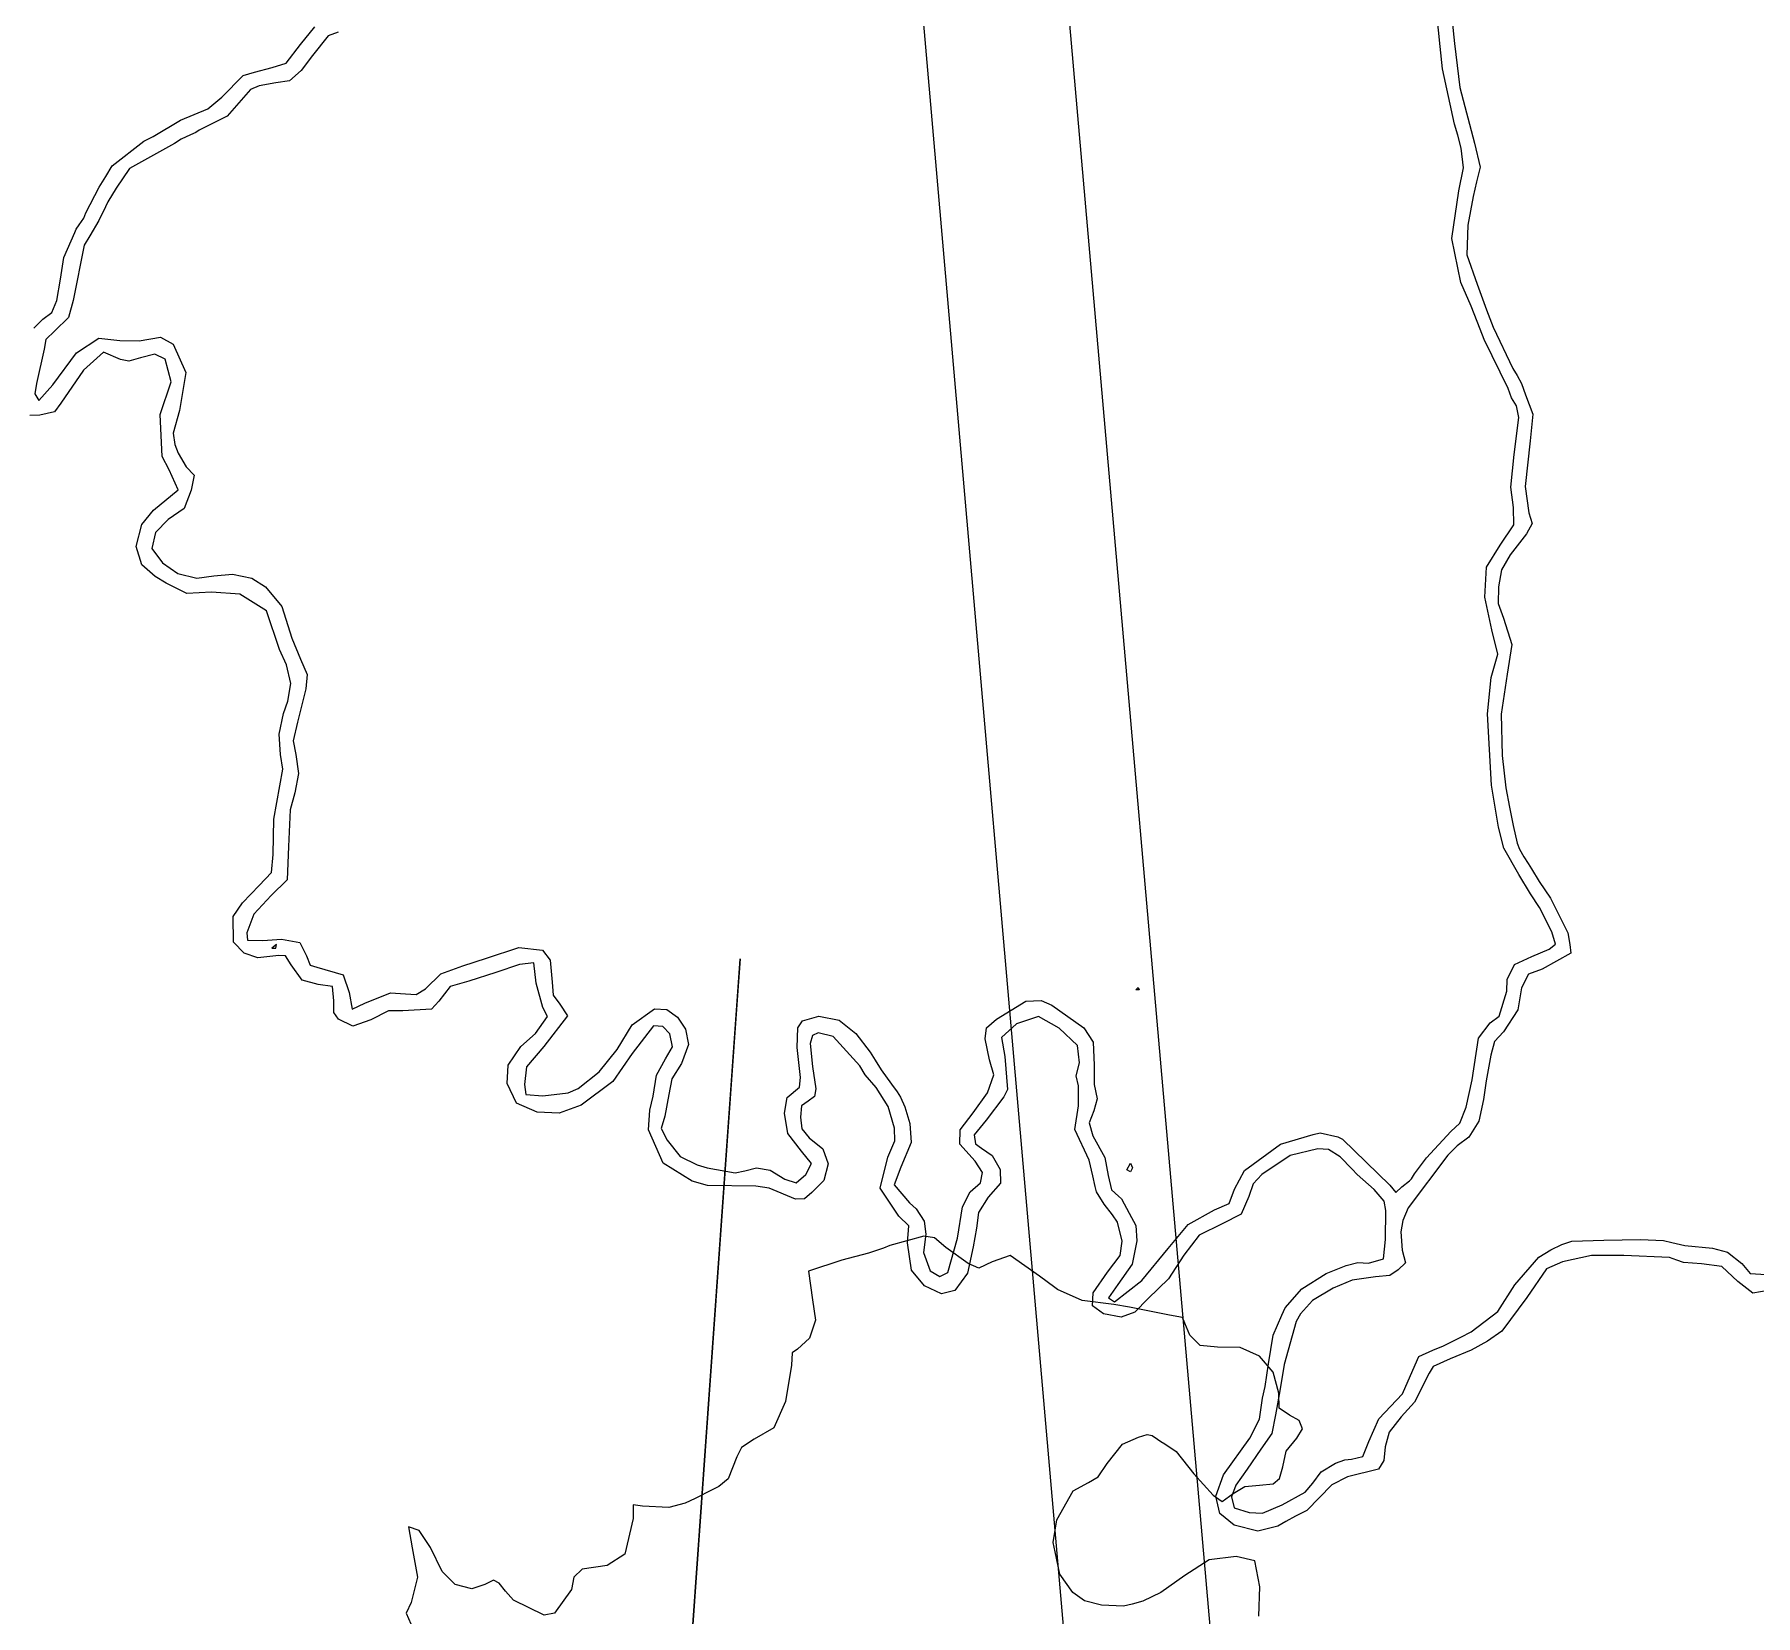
# Model space of a CAD drawing. Extents: x -65 to 166, y -50 to 139.
# Drawn here: x -23.72 to 23.04, y 2.11 to 45.09 of the extents above; entities that cross this region are included whole.
import ezdxf

# ---------------------------------------------------------------- set-up
doc = ezdxf.new("R2010")
doc.units = 0

msp = doc.modelspace()

# ---------------------------------------------------------------- linework, layer by layer
at = {"layer": 'Layer 1'}
for p, q in [((-2.193231, 120.798113), (8.61337, -2.753)), ((7.711687, -38.121853), (-3.0949, 85.98545)), ((14.467549, 44.762978), (14.305578, 46.437188)), ((14.749372, 45.880329), (14.857215, 44.841579)), ((-16.49301, 44.816049), (-16.102645, 45.298531)), ((-15.743246, 45.050751), (-16.172948, 44.514445)), ((-15.470649, 45.151022), (-15.743246, 45.050751)), ((-16.881685, 44.307411), (-16.49301, 44.816049)), ((-16.172948, 44.514445), (-16.480767, 44.104763)), ((14.538271, 44.152004), (14.467549, 44.762978)), ((14.857215, 44.841579), (15.008427, 43.646839)), ((-18.636161, 43.383951), (-18.050396, 43.975231)), ((-18.050396, 43.975231), (-17.748909, 44.05924)), ((-17.748909, 44.05924), (-17.260283, 44.184532)), ((-17.260283, 44.184532), (-16.881685, 44.307411)), ((-16.480767, 44.104763), (-16.796773, 43.825867)), ((14.859823, 42.645784), (14.538271, 44.152004)), ((-17.849252, 43.58811), (-18.490503, 42.870352)), ((-17.61979, 43.689603), (-17.849252, 43.58811)), ((-17.165628, 43.769274), (-17.61979, 43.689603)), ((-16.796773, 43.825867), (-17.165628, 43.769274)), ((15.008427, 43.646839), (15.408653, 42.136459)), ((-19.755851, 42.756461), (-19.013084, 43.063969)), ((-19.013084, 43.063969), (-18.636161, 43.383951)), ((-20.498075, 42.316801), (-19.755851, 42.756461)), ((-18.490503, 42.870352), (-19.248145, 42.482063)), ((14.951328, 42.346251), (14.859823, 42.645784)), ((-21.607698, 41.514534), (-20.756032, 42.183121)), ((-19.92188, 42.123641), (-21.13701, 41.444999)), ((-20.756032, 42.183121), (-20.498075, 42.316801)), ((-19.73987, 42.243114), (-19.92188, 42.123641)), ((-19.487646, 42.362587), (-19.73987, 42.243114)), ((-19.337719, 42.422325), (-19.487646, 42.362587)), ((-19.248145, 42.482063), (-19.337719, 42.422325)), ((15.045133, 41.995966), (14.951328, 42.346251)), ((15.408653, 42.136459), (15.557339, 41.479353)), ((15.102501, 41.463067), (15.045133, 41.995966)), ((-21.96612, 40.939894), (-21.786909, 41.227331)), ((-21.786909, 41.227331), (-21.607698, 41.514534)), ((-21.13701, 41.444999), (-21.507194, 40.909785)), ((14.975928, 40.835826), (15.102501, 41.463067)), ((15.557339, 41.479353), (15.460816, 41.078152)), ((-22.326533, 40.240441), (-21.96612, 40.939894)), ((-21.507194, 40.909785), (-21.731208, 40.538132)), ((14.792128, 39.542287), (14.975928, 40.835826)), ((15.460816, 41.078152), (15.365386, 40.682234)), ((-22.384279, 40.090906), (-22.326533, 40.240441)), ((-21.79163, 40.402677), (-21.969888, 40.032845)), ((-21.731208, 40.538132), (-21.79163, 40.402677)), ((15.365386, 40.682234), (15.224652, 39.905652)), ((-22.623106, 39.704109), (-22.594057, 39.794773)), ((-22.594057, 39.794773), (-22.505426, 39.91222)), ((-22.505426, 39.91222), (-22.384279, 40.090906)), ((-21.969888, 40.032845), (-22.215692, 39.614688)), ((15.224652, 39.905652), (15.193023, 39.094021)), ((-22.921912, 39.02315), (-22.623106, 39.704109)), ((-22.373888, 39.362305), (-22.673629, 37.852445)), ((-22.215692, 39.614688), (-22.373888, 39.362305)), ((15.031812, 38.345546), (14.792128, 39.542287)), ((-23.015888, 38.440045), (-22.921912, 39.02315)), ((15.193023, 39.094021), (15.476007, 38.300382)), ((-23.11282, 37.853898), (-23.015888, 38.440045)), ((15.310933, 37.703031), (15.031812, 38.345546)), ((15.476007, 38.300382), (15.727428, 37.599035)), ((-23.496521, 37.344425), (-23.254136, 37.52902)), ((-23.254136, 37.52902), (-23.11282, 37.853898)), ((-22.673629, 37.852445), (-22.798621, 37.390889)), ((15.556279, 37.079509), (15.310933, 37.703031)), ((15.727428, 37.599035), (15.907015, 37.135564)), ((-23.739211, 37.100418), (-23.496521, 37.344425)), ((-23.168451, 37.030155), (-23.416233, 36.798323)), ((-22.798621, 37.390889), (-23.168451, 37.030155)), ((15.668172, 36.792848), (15.556279, 37.079509)), ((15.907015, 37.135564), (16.444737, 36.006294)), ((-23.459571, 36.533907), (-23.667763, 35.598598)), ((-23.416233, 36.798323), (-23.459571, 36.533907)), ((-22.578256, 36.430322), (-21.973688, 36.834744)), ((-21.973688, 36.834744), (-21.404316, 36.767854)), ((-21.404316, 36.767854), (-20.879591, 36.761363)), ((-20.879591, 36.761363), (-20.29872, 36.858978)), ((-20.29872, 36.858978), (-19.95033, 36.673437)), ((-19.95033, 36.673437), (-19.610798, 35.896557)), ((16.318481, 35.468888), (15.668172, 36.792848)), ((-23.220624, 35.561327), (-22.578256, 36.430322)), ((-21.845658, 36.448374), (-22.386959, 35.966136)), ((-21.385014, 36.252947), (-21.845658, 36.448374)), ((-21.159608, 36.209521), (-21.385014, 36.252947)), ((-20.844654, 36.298644), (-21.159608, 36.209521)), ((-20.451077, 36.396375), (-20.844654, 36.298644)), ((-20.170643, 36.258907), (-20.451077, 36.396375)), ((-20.005287, 35.647898), (-20.170643, 36.258907)), ((-23.667763, 35.598598), (-23.709622, 35.31811)), ((-23.607444, 35.134413), (-23.220624, 35.561327)), ((-22.386959, 35.966136), (-23.004098, 35.062994)), ((-20.303314, 34.756767), (-20.005287, 35.647898)), ((-19.610798, 35.896557), (-19.781036, 34.865597)), ((16.444737, 36.006294), (16.564211, 35.8213)), ((16.564211, 35.8213), (16.683685, 35.599998)), ((16.683685, 35.599998), (16.786038, 35.29563)), ((-23.709622, 35.31811), (-23.607444, 35.134413)), ((16.411635, 35.213996), (16.318481, 35.468888)), ((16.543307, 34.989827), (16.411635, 35.213996)), ((16.786038, 35.29563), (16.988024, 34.76297)), ((-23.57389, 34.740908), (-23.847121, 34.733792)), ((-23.182575, 34.828963), (-23.57389, 34.740908)), ((-23.004098, 35.062994), (-23.182575, 34.828963)), ((-20.249554, 33.618017), (-20.303314, 34.756767)), ((-19.781036, 34.865597), (-19.957316, 34.249734)), ((16.482889, 33.670777), (16.610495, 34.6728)), ((16.610495, 34.6728), (16.543307, 34.989827)), ((16.988024, 34.76297), (16.91467, 34.04345)), ((-19.957316, 34.249734), (-19.904809, 33.939333)), ((-19.904809, 33.939333), (-19.815612, 33.710863)), ((-19.815612, 33.710863), (-19.599095, 33.334686)), ((16.91467, 34.04345), (16.783934, 32.800126)), ((-20.061169, 33.252441), (-20.249554, 33.618017)), ((-19.816742, 32.714498), (-20.061169, 33.252441)), ((-19.599095, 33.334686), (-19.382578, 33.112955)), ((16.390797, 32.785517), (16.482889, 33.670777)), ((-19.382578, 33.112955), (-19.463392, 32.704927)), ((16.4679, 32.226267), (16.390797, 32.785517)), ((16.783934, 32.800126), (16.87783, 32.08938)), ((-20.491059, 32.160364), (-19.816742, 32.714498)), ((-19.463392, 32.704927), (-19.65833, 32.200952)), ((-20.806923, 31.764218), (-20.491059, 32.160364)), ((-20.090509, 31.907085), (-20.433997, 31.5549)), ((-19.65833, 32.200952), (-20.090509, 31.907085)), ((16.470893, 31.761452), (16.4679, 32.226267)), ((16.87783, 32.08938), (16.97426, 31.795964)), ((-20.960542, 31.166581), (-20.806923, 31.764218)), ((-20.433997, 31.5549), (-20.532457, 31.11493)), ((16.101414, 31.202977), (16.470893, 31.761452)), ((16.813535, 31.512394), (16.372336, 30.944707)), ((16.97426, 31.795964), (16.813535, 31.512394)), ((-20.804911, 30.667611), (-20.960542, 31.166581)), ((-20.532457, 31.11493), (-20.248706, 30.727775)), ((15.73029, 30.607093), (16.101414, 31.202977)), ((16.372336, 30.944707), (16.136444, 30.536741)), ((-20.44381, 30.355526), (-20.804911, 30.667611)), ((-20.248706, 30.727775), (-19.831245, 30.438159)), ((-19.831245, 30.438159), (-19.312646, 30.308629)), ((-18.850233, 30.373575), (-18.344555, 30.414043)), ((-18.344555, 30.414043), (-17.813363, 30.312632)), ((15.682813, 29.792447), (15.73029, 30.607093)), ((16.136444, 30.536741), (16.058364, 30.078364)), ((-20.141699, 30.173292), (-20.44381, 30.355526)), ((-19.58418, 29.892217), (-20.141699, 30.173292)), ((-19.312646, 30.308629), (-18.850233, 30.373575)), ((-17.813363, 30.312632), (-17.445931, 30.077383)), ((-17.445931, 30.077383), (-17.002667, 29.535132)), ((16.058364, 30.078364), (16.049464, 29.620481)), ((-18.914729, 29.924762), (-19.58418, 29.892217)), ((-18.143585, 29.875297), (-18.914729, 29.924762)), ((-17.420089, 29.421292), (-18.143585, 29.875297)), ((-17.002667, 29.535132), (-16.732317, 28.682813)), ((15.873864, 28.9034), (15.682813, 29.792447)), ((16.049464, 29.620481), (16.195634, 29.2202)), ((-17.064646, 28.366522), (-17.420089, 29.421292)), ((16.195634, 29.2202), (16.414625, 28.503669)), ((-16.732317, 28.682813), (-16.492141, 28.110563)), ((16.034531, 28.24161), (15.873864, 28.9034)), ((-16.872506, 27.954159), (-17.064646, 28.366522)), ((-16.492141, 28.110563), (-16.318136, 27.692725)), ((15.854486, 27.61109), (16.034531, 28.24161)), ((16.414625, 28.503669), (16.293639, 27.69707)), ((-16.755857, 27.450356), (-16.872506, 27.954159)), ((-16.318136, 27.692725), (-16.351588, 27.304114)), ((15.757778, 26.624552), (15.854486, 27.61109)), ((16.293639, 27.69707), (16.125095, 26.613309)), ((-16.840481, 26.965899), (-16.755857, 27.450356)), ((-16.351588, 27.304114), (-16.572642, 26.391397)), ((-16.955044, 26.633391), (-16.840481, 26.965899)), ((-17.072833, 26.067282), (-16.955044, 26.633391)), ((-16.572642, 26.391397), (-16.691565, 25.885606)), ((15.867712, 24.680362), (15.757778, 26.624552)), ((16.125095, 26.613309), (16.151877, 25.4868)), ((-17.038488, 25.518002), (-17.072833, 26.067282)), ((-16.691565, 25.885606), (-16.619528, 25.516238)), ((-16.9725, 25.116561), (-17.038488, 25.518002)), ((-16.619528, 25.516238), (-16.54936, 25.000009)), ((16.151877, 25.4868), (16.254917, 24.614158)), ((-17.220546, 23.762574), (-16.9725, 25.116561)), ((-16.54936, 25.000009), (-16.648664, 24.478542)), ((-16.648664, 24.478542), (-16.774168, 24.013722)), ((16.052311, 23.545362), (15.867712, 24.680362)), ((16.254917, 24.614158), (16.352485, 24.087258)), ((-16.774168, 24.013722), (-16.816927, 23.020876)), ((16.352485, 24.087258), (16.450699, 23.589099)), ((-17.240433, 22.798471), (-17.220546, 23.762574)), ((16.199469, 22.973359), (16.052311, 23.545362)), ((16.450699, 23.589099), (16.564056, 23.103449)), ((-16.816927, 23.020876), (-16.860812, 22.111205)), ((16.604502, 22.256952), (16.199469, 22.973359)), ((16.564056, 23.103449), (16.623948, 22.945289)), ((16.623948, 22.945289), (16.743422, 22.7389)), ((-17.286417, 22.308), (-17.240433, 22.798471)), ((16.743422, 22.7389), (16.862896, 22.557747)), ((16.862896, 22.557747), (16.953194, 22.409767)), ((-17.613716, 21.954029), (-17.286417, 22.308)), ((-16.860812, 22.111205), (-17.289355, 21.687046)), ((16.922649, 21.7317), (16.604502, 22.256952)), ((16.953194, 22.409767), (17.161999, 22.066935)), ((17.161999, 22.066935), (17.465678, 21.611866)), ((-18.068019, 21.482732), (-17.613716, 21.954029)), ((-17.289355, 21.687046), (-17.761229, 21.181403)), ((17.167678, 21.356726), (16.922649, 21.7317)), ((17.465678, 21.611866), (17.938162, 20.670678)), ((-18.321901, 21.113422), (-18.068019, 21.482732)), ((-18.313606, 20.414082), (-18.321901, 21.113422)), ((-17.761229, 21.181403), (-17.952822, 20.665866)), ((17.507091, 20.693259), (17.167678, 21.356726)), ((-17.952822, 20.665866), (-17.933899, 20.468979)), ((17.601476, 20.361473), (17.507091, 20.693259)), ((17.938162, 20.670678), (17.99622, 20.353827)), ((-18.021831, 20.11631), (-18.313606, 20.414082)), ((-17.653367, 19.989971), (-18.021831, 20.11631)), ((-17.933899, 20.468979), (-17.51574, 20.463532)), ((-17.51574, 20.463532), (-17.007976, 20.497749)), ((-17.1424, 20.3544), (-17.271032, 20.250475)), ((-17.271032, 20.250475), (-17.169501, 20.253579)), ((-17.169501, 20.253579), (-17.142399, 20.354375)), ((-17.142399, 20.354375), (-17.1424, 20.3544)), ((-17.007976, 20.497749), (-16.511663, 20.404923)), ((-16.511663, 20.404923), (-16.3285, 20.046501)), ((-11.437323, 19.985736), (-10.560005, 20.268184)), ((-10.560005, 20.268184), (-9.921613, 20.194981)), ((-9.921613, 20.194981), (-9.711396, 19.928153)), ((16.959758, 20.027715), (17.435724, 20.229306)), ((18.020658, 20.113481), (17.242799, 19.686301)), ((17.435724, 20.229306), (17.601476, 20.361473)), ((17.99622, 20.353827), (18.020658, 20.113481)), ((-17.086963, 20.053944), (-17.653367, 19.989971)), ((-16.903296, 20.046107), (-17.086963, 20.053944)), ((-16.749932, 19.803283), (-16.903296, 20.046107)), ((-16.449812, 19.384635), (-16.749932, 19.803283)), ((-16.3285, 20.046501), (-16.234174, 19.793715)), ((-16.234174, 19.793715), (-16.048232, 19.739435)), ((-16.048232, 19.739435), (-15.338704, 19.52973)), ((-12.679477, 19.559918), (-12.085268, 19.773632)), ((-12.085268, 19.773632), (-11.437323, 19.985736)), ((-10.540017, 19.812373), (-11.191227, 19.591131)), ((-10.155633, 19.853538), (-10.540017, 19.812373)), ((-10.094528, 19.306239), (-10.155633, 19.853538)), ((-9.711396, 19.928153), (-9.660323, 19.330766)), ((-4.548573, 19.959375), (-4.61894, 18.971448)), ((-4.575637, 19.579403), (-4.54925, 19.949876)), ((-4.54925, 19.949876), (-4.548573, 19.959375)), ((16.293093, 19.399015), (16.492866, 19.807148)), ((16.492866, 19.807148), (16.959758, 20.027715)), ((17.242799, 19.686301), (16.869443, 19.547634)), ((-16.01904, 19.266014), (-16.449812, 19.384635)), ((-15.624029, 19.208094), (-16.01904, 19.266014)), ((-15.590426, 18.823059), (-15.624029, 19.208094)), ((-15.338704, 19.52973), (-15.170896, 19.051832)), ((-13.102248, 19.147966), (-12.679477, 19.559918)), ((-12.426489, 19.214311), (-12.738382, 18.812794)), ((-11.91819, 19.354132), (-12.426489, 19.214311)), ((-11.191227, 19.591131), (-11.91819, 19.354132)), ((-9.906596, 18.640782), (-10.094528, 19.306239)), ((-9.660323, 19.330766), (-9.628306, 18.977912)), ((-4.965361, 14.107805), (-4.575637, 19.579403)), ((6.19985, 19.1248), (6.263111, 19.184538)), ((6.263111, 19.184538), (6.289454, 19.1248)), ((16.286037, 19.080245), (16.293093, 19.399015)), ((16.683685, 19.177892), (16.579145, 18.576776)), ((16.869443, 19.547634), (16.683685, 19.177892)), ((-15.591611, 18.507139), (-15.590426, 18.823059)), ((-15.170896, 19.051832), (-15.093502, 18.594924)), ((-15.093502, 18.594924), (-14.743476, 18.762741)), ((-14.743476, 18.762741), (-14.049453, 19.036474)), ((-14.049453, 19.036474), (-13.641532, 19.015872)), ((-13.641532, 19.015872), (-13.354066, 18.989823)), ((-13.354066, 18.989823), (-13.102248, 19.147966)), ((-12.738382, 18.812794), (-12.936121, 18.592209)), ((-9.628306, 18.977912), (-9.451243, 18.732506)), ((-9.451243, 18.732506), (-9.242558, 18.414634)), ((-4.61894, 18.971448), (-7.39031, -19.93769)), ((2.414348, 18.32779), (3.211454, 18.809046)), ((3.211454, 18.809046), (3.630148, 18.827848)), ((3.630148, 18.827848), (3.917083, 18.702143)), ((6.289454, 19.1248), (6.19985, 19.1248)), ((6.19985, 19.1248), (6.19985, 19.1248)), ((16.073087, 18.408969), (16.286037, 19.080245)), ((-15.457962, 18.321243), (-15.591611, 18.507139)), ((-15.07563, 18.128897), (-15.457962, 18.321243)), ((-14.582087, 18.307642), (-15.07563, 18.128897)), ((-14.102161, 18.546776), (-14.582087, 18.307642)), ((-13.715876, 18.553107), (-14.102161, 18.546776)), ((-12.936121, 18.592209), (-13.715876, 18.553107)), ((-10.105956, 17.929908), (-9.779768, 18.399762)), ((-9.779768, 18.399762), (-9.906596, 18.640782)), ((-9.242558, 18.414634), (-9.887532, 17.582155)), ((-7.486332, 18.166491), (-6.872426, 18.6005)), ((-6.872426, 18.6005), (-6.542982, 18.582956)), ((-6.542982, 18.582956), (-6.248882, 18.382389)), ((-6.248882, 18.382389), (-6.037604, 18.048967)), ((-2.978003, 18.085405), (-2.850306, 18.279624)), ((-2.850306, 18.279624), (-2.409308, 18.404535)), ((-2.409308, 18.404535), (-1.862334, 18.295851)), ((-1.862334, 18.295851), (-1.402775, 17.931454)), ((2.148778, 18.087752), (2.414348, 18.32779)), ((3.55709, 18.396359), (2.960562, 18.200917)), ((4.122797, 18.078265), (3.55709, 18.396359)), ((3.917083, 18.702143), (4.786776, 18.091875)), ((15.831289, 18.222101), (16.073087, 18.408969)), ((16.579145, 18.576776), (16.196799, 17.977655)), ((-10.512509, 17.576222), (-10.105956, 17.929908)), ((-7.890456, 17.49728), (-7.486332, 18.166491)), ((-6.899615, 18.143046), (-7.479864, 17.389423)), ((-6.653559, 18.125678), (-6.899615, 18.143046)), ((-6.463703, 17.928645), (-6.653559, 18.125678)), ((-6.384215, 17.571256), (-6.463703, 17.928645)), ((-6.037604, 18.048967), (-5.956628, 17.632857)), ((-2.999248, 17.549835), (-2.978003, 18.085405)), ((-2.582345, 17.877824), (-2.644122, 17.662359)), ((-2.432056, 17.950841), (-2.582345, 17.877824)), ((-2.022201, 17.85169), (-2.432056, 17.950841)), ((-1.297107, 17.050927), (-2.022201, 17.85169)), ((-1.402775, 17.931454), (-1.013991, 17.422405)), ((2.109176, 17.790157), (2.148778, 18.087752)), ((2.22865, 17.221734), (2.109176, 17.790157)), ((2.960562, 18.200917), (2.547869, 17.822675)), ((2.547869, 17.822675), (2.638383, 17.310699)), ((4.6142, 17.605133), (4.122797, 18.078265)), ((4.786776, 18.091875), (5.040688, 17.701125)), ((15.339367, 16.675611), (15.514506, 17.805739)), ((15.514506, 17.805739), (15.831289, 18.222101)), ((16.196799, 17.977655), (15.951407, 17.716987)), ((-10.855078, 17.077537), (-10.512509, 17.576222)), ((-9.887532, 17.582155), (-10.353847, 17.023562)), ((-8.380142, 16.891993), (-7.890456, 17.49728)), ((-7.479864, 17.389423), (-8.009739, 16.633246)), ((-6.574055, 17.241), (-6.384215, 17.571256)), ((-5.956628, 17.632857), (-6.143473, 17.116986)), ((-2.912969, 16.739827), (-2.999248, 17.549835)), ((-2.644122, 17.662359), (-2.587008, 17.037234)), ((-1.013991, 17.422405), (-0.878675, 17.213326)), ((2.638383, 17.310699), (2.711889, 16.410707)), ((4.672976, 17.134404), (4.6142, 17.605133)), ((5.040688, 17.701125), (5.06993, 17.076079)), ((15.851417, 17.343296), (15.724207, 16.645725)), ((15.951407, 17.716987), (15.851417, 17.343296)), ((-10.879202, 16.576445), (-10.855078, 17.077537)), ((-10.353847, 17.023562), (-10.406294, 16.550805)), ((-8.946716, 16.43673), (-8.380142, 16.891993)), ((-6.819643, 16.802379), (-6.574055, 17.241)), ((-6.143473, 17.116986), (-6.404167, 16.697685)), ((-2.587008, 17.037234), (-2.491847, 16.430708)), ((-1.151086, 16.810886), (-1.297107, 17.050927)), ((-0.878675, 17.213326), (-0.713616, 16.94451)), ((-0.713616, 16.94451), (-0.436771, 16.560742)), ((2.34681, 16.81225), (2.22865, 17.221734)), ((4.582665, 16.787912), (4.672976, 17.134404)), ((5.06993, 17.076079), (5.069894, 16.546444)), ((-10.627222, 16.036491), (-10.879202, 16.576445)), ((-10.406294, 16.550805), (-10.368236, 16.274092)), ((-9.225389, 16.319975), (-8.946716, 16.43673)), ((-8.009739, 16.633246), (-8.867264, 15.987643)), ((-6.912388, 16.23203), (-6.819643, 16.802379)), ((-6.404167, 16.697685), (-6.48407, 16.274748)), ((-3.273115, 16.19535), (-2.936905, 16.471011)), ((-2.936905, 16.471011), (-2.912969, 16.739827)), ((-2.491847, 16.430708), (-2.526395, 16.217986)), ((-0.849701, 16.469663), (-1.151086, 16.810886)), ((-0.527976, 15.951832), (-0.849701, 16.469663)), ((-0.436771, 16.560742), (-0.281616, 16.344041)), ((2.172526, 16.323185), (2.34681, 16.81225)), ((2.711889, 16.410707), (2.617517, 16.213521)), ((4.647599, 16.515816), (4.582665, 16.787912)), ((4.648192, 15.966248), (4.647599, 16.515816)), ((5.069894, 16.546444), (5.151176, 16.158334)), ((15.179762, 15.928897), (15.339367, 16.675611)), ((15.724207, 16.645725), (15.646961, 16.13796)), ((-10.060544, 15.796011), (-10.627222, 16.036491)), ((-10.368236, 16.274092), (-9.909736, 16.23865)), ((-9.909736, 16.23865), (-9.225389, 16.319975)), ((-8.867264, 15.987643), (-9.462782, 15.767686)), ((-7.004048, 15.852949), (-6.912388, 16.23203)), ((-6.48407, 16.274748), (-6.592672, 15.687012)), ((-3.339485, 15.767686), (-3.273115, 16.19535)), ((-2.881315, 15.96389), (-2.910006, 15.660973)), ((-2.700926, 16.095911), (-2.881315, 15.96389)), ((-2.526395, 16.217986), (-2.700926, 16.095911)), ((-0.350646, 15.363933), (-0.527976, 15.951832)), ((-0.281616, 16.344041), (-0.195851, 16.200983)), ((-0.195851, 16.200983), (-0.071819, 15.939789)), ((-0.071819, 15.939789), (0.060946, 15.492388)), ((1.781871, 15.77964), (2.172526, 16.323185)), ((2.617517, 16.213521), (2.132052, 15.577892)), ((4.542693, 15.326654), (4.648192, 15.966248)), ((5.151176, 16.158334), (5.062288, 15.836554)), ((15.008078, 15.498678), (15.179762, 15.928897)), ((15.646961, 16.13796), (15.518172, 15.554063)), ((-9.462782, 15.767686), (-10.060544, 15.796011)), ((-7.038612, 15.314684), (-7.004048, 15.852949)), ((-6.592672, 15.687012), (-6.698633, 15.350866)), ((-3.249039, 15.22036), (-3.339485, 15.767686)), ((-2.910006, 15.660973), (-2.87453, 15.342075)), ((0.060946, 15.492388), (0.094173, 14.96865)), ((1.426179, 15.317462), (1.781871, 15.77964)), ((2.132052, 15.577892), (1.806162, 15.177404)), ((5.062288, 15.836554), (4.937394, 15.506541)), ((4.937394, 15.506541), (5.031255, 15.152397)), ((14.759775, 15.268213), (15.008078, 15.498678)), ((15.518172, 15.554063), (15.246735, 15.11903)), ((-6.639043, 14.409278), (-7.038612, 15.314684)), ((-6.698633, 15.350866), (-6.531889, 15.032398)), ((-6.531889, 15.032398), (-6.176317, 14.59178)), ((-2.880771, 14.737996), (-3.249039, 15.22036)), ((-2.87453, 15.342075), (-2.676703, 15.097929)), ((-2.676703, 15.097929), (-2.305079, 14.801147)), ((-0.533531, 14.577118), (-0.348827, 15.013618)), ((-0.348827, 15.013618), (-0.350646, 15.363933)), ((0.094173, 14.96865), (-0.185565, 14.297618)), ((1.416586, 14.92917), (1.426179, 15.317462)), ((1.806162, 15.177404), (1.843582, 14.938089)), ((4.936363, 14.495038), (4.542693, 15.326654)), ((5.031255, 15.152397), (5.356074, 14.56804)), ((10.132377, 14.927884), (11.017694, 15.187204)), ((11.017694, 15.187204), (11.212646, 15.233638)), ((11.212646, 15.233638), (11.688642, 15.12349)), ((11.688642, 15.12349), (11.820559, 15.062708)), ((11.820559, 15.062708), (13.101649, 13.815528)), ((14.103475, 14.554984), (14.759775, 15.268213)), ((15.246735, 15.11903), (14.934251, 14.883482)), ((-6.176317, 14.59178), (-5.716198, 14.368595)), ((-2.611357, 14.404139), (-2.880771, 14.737996)), ((-2.305079, 14.801147), (-2.161191, 14.390726)), ((-0.739974, 13.729141), (-0.533531, 14.577118)), ((1.840038, 14.463552), (1.416586, 14.92917)), ((1.843582, 14.938089), (2.01262, 14.82198)), ((2.01262, 14.82198), (2.295232, 14.620771)), ((2.295232, 14.620771), (2.51922, 14.241503)), ((5.356074, 14.56804), (5.453129, 14.073007)), ((9.150434, 14.213036), (10.132377, 14.927884)), ((10.39139, 14.620177), (9.628374, 14.0993)), ((11.145014, 14.799987), (10.39139, 14.620177)), ((11.437127, 14.781634), (11.145014, 14.799987)), ((11.757318, 14.578022), (11.437127, 14.781634)), ((12.084037, 14.251014), (11.757318, 14.578022)), ((14.675685, 14.630425), (13.597615, 13.191325)), ((13.775829, 14.117625), (14.103475, 14.554984)), ((14.934251, 14.883482), (14.675685, 14.630425)), ((-7.39031, -19.93769), (-4.965361, 14.107805)), ((-5.852052, 13.918064), (-6.639043, 14.409278)), ((-5.716198, 14.368595), (-5.448863, 14.28477)), ((-5.448863, 14.28477), (-4.688214, 14.145471)), ((-4.688214, 14.145471), (-4.426082, 14.202638)), ((-4.426082, 14.202638), (-4.107326, 14.284838)), ((-4.107326, 14.284838), (-3.732273, 14.219896)), ((-3.732273, 14.219896), (-3.335076, 13.979307)), ((-3.025189, 13.873577), (-2.761446, 14.105799)), ((-2.761446, 14.105799), (-2.611357, 14.404139)), ((-2.161191, 14.390726), (-2.278933, 13.934969)), ((-0.185565, 14.297618), (-0.359961, 13.821814)), ((2.036597, 14.153336), (1.840038, 14.463552)), ((1.982778, 13.878002), (2.036597, 14.153336)), ((2.51922, 14.241503), (2.524009, 13.870452)), ((5.034696, 14.065471), (4.936363, 14.495038)), ((5.100006, 13.77498), (5.034696, 14.065471)), ((5.453129, 14.073007), (5.538887, 13.684884)), ((5.960905, 14.22638), (6.054035, 14.405591)), ((6.058988, 14.171121), (5.960905, 14.22638)), ((5.960905, 14.22638), (5.960905, 14.22638)), ((6.054035, 14.405591), (6.110248, 14.286118)), ((6.110248, 14.286118), (6.058988, 14.171121)), ((8.884611, 13.705273), (9.150434, 14.213036)), ((9.628374, 14.0993), (9.386762, 13.84739)), ((12.218445, 14.101761), (12.084037, 14.251014)), ((12.680254, 13.696967), (12.218445, 14.101761)), ((13.696851, 13.98318), (13.775829, 14.117625)), ((-5.433893, 13.805034), (-5.852052, 13.918064)), ((-4.118343, 13.781892), (-5.433893, 13.805034)), ((-3.759921, 13.733714), (-4.118343, 13.781892)), ((-3.046918, 13.434025), (-3.759921, 13.733714)), ((-3.335076, 13.979307), (-3.025189, 13.873577)), ((-2.59889, 13.611314), (-2.804211, 13.440208)), ((-2.278933, 13.934969), (-2.59889, 13.611314)), ((-0.237194, 12.973398), (-0.739974, 13.729141)), ((-0.359961, 13.821814), (0.048598, 13.330423)), ((1.491337, 13.224086), (1.702835, 13.629109)), ((1.702835, 13.629109), (1.982778, 13.878002)), ((2.524009, 13.870452), (2.187966, 13.489359)), ((5.136858, 13.62742), (5.100006, 13.77498)), ((5.340735, 13.293484), (5.136858, 13.62742)), ((5.538887, 13.684884), (5.728815, 13.509635)), ((8.740061, 13.317864), (8.884611, 13.705273)), ((9.386762, 13.84739), (9.275364, 13.504511)), ((12.952427, 13.376953), (12.680254, 13.696967)), ((13.101649, 13.815528), (13.268847, 13.613748)), ((13.268847, 13.613748), (13.425824, 13.770726)), ((13.425824, 13.770726), (13.639832, 13.927709)), ((13.639832, 13.927709), (13.696851, 13.98318)), ((-2.804211, 13.440208), (-3.046918, 13.434025)), ((0.048598, 13.330423), (0.233335, 13.166144)), ((0.233335, 13.166144), (0.448334, 12.833864)), ((1.358218, 12.374629), (1.491337, 13.224086)), ((2.187966, 13.489359), (1.927232, 13.071202)), ((5.572699, 13.008276), (5.340735, 13.293484)), ((5.728815, 13.509635), (5.811551, 13.441146)), ((5.811551, 13.441146), (6.024603, 13.051685)), ((7.627544, 12.740637), (8.343155, 13.144283)), ((8.343155, 13.144283), (8.740061, 13.317864)), ((9.275364, 13.504511), (9.06011, 13.021065)), ((12.999327, 13.121621), (12.952427, 13.376953)), ((12.984087, 12.333135), (12.999327, 13.121621)), ((13.597615, 13.191325), (13.45789, 12.851727)), ((0.03207, 12.70623), (-0.237194, 12.973398)), ((-0.006263, 12.24662), (0.03207, 12.70623)), ((0.448334, 12.833864), (0.499511, 12.481462)), ((1.872752, 12.643187), (1.784395, 12.135422)), ((1.927232, 13.071202), (1.872752, 12.643187)), ((5.707107, 12.80649), (5.572699, 13.008276)), ((5.833552, 12.286042), (5.707107, 12.80649)), ((6.024603, 13.051685), (6.204208, 12.714255)), ((6.204208, 12.714255), (6.225248, 12.29879)), ((7.083805, 12.092413), (7.627544, 12.740637)), ((8.550121, 12.764691), (7.920864, 12.448608)), ((9.06011, 13.021065), (8.550121, 12.764691)), ((13.45789, 12.851727), (13.404258, 12.539928)), ((-0.478374, 12.173916), (-0.658103, 12.102006)), ((0.442677, 12.423807), (-0.478374, 12.173916)), ((0.105517, 11.504692), (-0.006263, 12.24662)), ((0.499511, 12.481462), (0.435228, 11.979488)), ((0.729764, 12.382113), (0.442677, 12.423807)), ((1.040047, 12.119261), (0.729764, 12.382113)), ((1.095865, 11.440537), (1.358218, 12.374629)), ((5.776463, 11.898239), (5.833552, 12.286042)), ((6.225248, 12.29879), (6.106601, 11.665137)), ((7.920864, 12.448608), (7.502401, 11.908458)), ((12.929927, 11.811), (12.984087, 12.333135)), ((13.404258, 12.539928), (13.439814, 12.048706)), ((17.479783, 12.058577), (17.780111, 12.195308)), ((17.780111, 12.195308), (18.049608, 12.291986)), ((18.049608, 12.291986), (18.921804, 12.319644)), ((18.921804, 12.319644), (19.912285, 12.33892)), ((19.912285, 12.33892), (20.541489, 12.307063)), ((20.541489, 12.307063), (20.76426, 12.254671)), ((20.76426, 12.254671), (21.120848, 12.167738)), ((21.120848, 12.167738), (21.870195, 12.099141)), ((-1.789743, 11.777042), (-2.69354, 11.477881)), ((-1.058257, 11.96098), (-1.789743, 11.777042)), ((-0.658103, 12.102006), (-1.058257, 11.96098)), ((0.435228, 11.979488), (0.613716, 11.479314)), ((1.64486, 11.681216), (1.040047, 12.119261)), ((1.784395, 12.135422), (1.626566, 11.420723)), ((2.301967, 11.732502), (1.934393, 11.553666)), ((2.789014, 11.902132), (2.301967, 11.732502)), ((3.584101, 11.341207), (2.789014, 11.902132)), ((5.434025, 11.449773), (5.776463, 11.898239)), ((6.36815, 11.2246), (7.083805, 12.092413)), ((7.502401, 11.908458), (7.085621, 11.269414)), ((11.918583, 11.628861), (12.238331, 11.709255)), ((12.238331, 11.709255), (12.523258, 11.687552)), ((12.523258, 11.687552), (12.929927, 11.811)), ((13.529001, 11.698539), (13.332263, 11.514674)), ((13.439814, 12.048706), (13.529001, 11.698539)), ((16.504475, 11.104881), (17.150399, 11.852484)), ((17.150399, 11.852484), (17.479783, 12.058577)), ((17.795026, 11.724743), (17.356616, 11.538064)), ((18.578942, 11.897985), (17.795026, 11.724743)), ((19.46155, 11.89996), (18.578942, 11.897985)), ((20.7037, 11.843228), (19.46155, 11.89996)), ((20.903664, 11.777134), (20.7037, 11.843228)), ((21.078986, 11.710061), (20.903664, 11.777134)), ((21.568841, 11.671758), (21.078986, 11.710061)), ((21.870195, 12.099141), (22.27944, 11.988597)), ((22.27944, 11.988597), (22.666113, 11.684125)), ((-2.69354, 11.477881), (-2.583313, 10.697822)), ((0.463648, 11.078494), (0.105517, 11.504692)), ((0.613716, 11.479314), (0.875488, 11.330165)), ((0.875488, 11.330165), (1.095865, 11.440537)), ((1.626566, 11.420723), (1.284235, 10.952852)), ((1.934393, 11.553666), (1.64486, 11.681216)), ((3.998688, 11.027588), (3.584101, 11.341207)), ((5.039981, 10.888884), (5.434025, 11.449773)), ((5.618601, 10.642263), (6.368139, 11.224699)), ((6.106601, 11.665137), (5.714335, 11.10778)), ((6.368139, 11.224699), (6.36815, 11.2246)), ((7.085621, 11.269414), (6.539835, 10.731608)), ((10.715766, 10.992011), (11.371219, 11.410418)), ((11.371219, 11.410418), (11.918583, 11.628861)), ((12.08244, 11.22621), (11.562041, 11.011594)), ((12.712779, 11.324214), (12.08244, 11.22621)), ((13.09976, 11.358865), (12.712779, 11.324214)), ((13.332263, 11.514674), (13.09976, 11.358865)), ((17.356616, 11.538064), (16.824503, 10.760957)), ((22.122824, 11.604429), (21.568841, 11.671758)), ((22.559358, 11.194699), (22.122824, 11.604429)), ((22.666113, 11.684125), (22.896333, 11.41096)), ((22.896333, 11.41096), (23.477496, 11.371192)), ((0.925813, 10.856789), (0.463648, 11.078494)), ((1.284235, 10.952852), (0.925813, 10.856789)), ((4.073359, 10.978907), (3.998688, 11.027588)), ((4.745151, 10.679689), (4.073359, 10.978907)), ((5.02902, 10.533819), (5.039981, 10.888884)), ((5.714335, 11.10778), (5.462136, 10.75135)), ((10.262809, 10.474364), (10.715766, 10.992011)), ((11.562041, 11.011594), (11.004774, 10.679208)), ((16.040167, 10.378128), (16.504475, 11.104881)), ((16.824503, 10.760957), (16.149129, 9.844926)), ((22.964441, 10.88108), (22.559358, 11.194699)), ((23.386764, 10.952995), (22.964441, 10.88108)), ((-2.583313, 10.697822), (-2.497315, 10.144747)), ((5.603409, 10.573041), (4.745151, 10.679689)), ((5.324312, 10.313734), (5.02902, 10.533819)), ((5.807023, 10.223846), (5.324312, 10.313734)), ((5.462136, 10.75135), (5.618601, 10.642263)), ((6.032201, 10.493336), (5.603409, 10.573041)), ((6.175971, 10.358254), (5.807023, 10.223846)), ((7.117231, 10.277749), (6.032201, 10.493336)), ((6.539835, 10.731608), (6.175971, 10.358254)), ((10.165097, 10.279035), (10.262809, 10.474364)), ((10.673071, 10.315891), (10.562647, 10.104518)), ((11.004774, 10.679208), (10.673071, 10.315891)), ((15.313995, 9.827591), (16.040167, 10.378128)), ((-2.497315, 10.144747), (-2.661988, 9.649252)), ((7.474026, 10.212509), (7.117231, 10.277749)), ((7.538108, 10.059541), (7.474026, 10.212509)), ((7.666907, 9.734803), (7.538108, 10.059541)), ((9.936156, 9.736859), (10.165097, 10.279035)), ((10.562647, 10.104518), (10.231991, 8.939648)), ((15.034713, 9.679498), (15.313995, 9.827591)), ((16.149129, 9.844926), (15.757858, 9.568887)), ((-2.993762, 9.357942), (-3.136703, 9.25403)), ((-2.661988, 9.649252), (-2.993762, 9.357942)), ((7.954093, 9.454113), (7.666907, 9.734803)), ((8.421182, 9.40493), (7.954093, 9.454113)), ((9.034433, 9.402672), (8.421182, 9.40493)), ((9.561444, 9.160426), (9.034433, 9.402672)), ((9.808234, 8.958045), (9.936156, 9.736859)), ((14.270014, 9.327863), (14.563024, 9.447407)), ((14.563024, 9.447407), (14.801972, 9.566883)), ((14.801972, 9.566883), (15.034713, 9.679498)), ((15.757858, 9.568887), (15.309831, 9.325287)), ((-3.153781, 8.922998), (-3.318808, 7.932736)), ((-3.136703, 9.25403), (-3.153781, 8.922998)), ((9.934289, 8.729042), (9.561444, 9.160426)), ((9.719985, 8.340713), (9.808234, 8.958045)), ((10.231991, 8.939648), (10.113138, 8.222804)), ((13.663982, 8.636848), (13.887294, 9.156036)), ((13.887294, 9.156036), (14.270014, 9.327863)), ((14.279368, 8.887334), (14.174828, 8.701779)), ((14.742329, 9.090094), (14.279368, 8.887334)), ((15.309831, 9.325287), (14.742329, 9.090094)), ((10.085042, 8.15937), (9.934289, 8.729042)), ((13.444329, 8.142107), (13.663982, 8.636848)), ((14.174828, 8.701779), (13.778055, 7.912923)), ((9.55805, 7.454675), (9.641664, 8.023484)), ((9.641664, 8.023484), (9.719985, 8.340713)), ((10.113138, 8.222804), (9.999805, 7.565695)), ((10.10043, 7.752787), (10.085042, 8.15937)), ((12.800735, 7.462711), (13.444329, 8.142107)), ((-3.318808, 7.932736), (-3.635216, 7.213698)), ((9.999805, 7.565695), (9.895256, 7.063399)), ((10.373141, 7.556939), (10.10043, 7.752787)), ((10.639122, 7.41209), (10.373141, 7.556939)), ((13.413265, 7.514561), (13.084628, 7.103217)), ((13.778055, 7.912923), (13.413265, 7.514561)), ((-3.635216, 7.213698), (-4.16434, 6.904888)), ((6.277041, 6.964632), (6.514352, 7.039302)), ((6.514352, 7.039302), (6.648742, 7.009434)), ((9.303057, 6.938314), (9.55805, 7.454675)), ((9.895256, 7.063399), (9.601604, 6.637605)), ((10.580123, 6.932399), (10.726443, 7.190522)), ((10.726443, 7.190522), (10.639122, 7.41209)), ((12.529152, 6.846996), (12.800735, 7.462711)), ((13.084628, 7.103217), (12.980088, 6.703255)), ((-4.508541, 6.6862), (-4.641452, 6.426993)), ((-4.16434, 6.904888), (-4.508541, 6.6862)), ((5.421691, 6.247791), (5.838125, 6.774797)), ((5.838125, 6.774797), (6.277041, 6.964632)), ((6.648742, 7.009434), (6.794363, 6.904893)), ((6.794363, 6.904893), (6.880999, 6.845155)), ((6.880999, 6.845155), (6.988753, 6.78542)), ((6.988753, 6.78542), (7.300412, 6.569942)), ((7.300412, 6.569942), (7.774647, 5.969101)), ((8.586464, 5.940586), (9.303057, 6.938314)), ((9.601604, 6.637605), (9.230141, 6.096004)), ((10.192561, 6.152216), (10.28276, 6.581828)), ((10.28276, 6.581828), (10.580123, 6.932399)), ((12.37306, 6.439331), (12.529152, 6.846996)), ((12.980088, 6.703255), (12.942721, 6.329446)), ((-4.641452, 6.426993), (-4.878159, 5.831869)), ((5.180603, 5.885015), (5.421691, 6.247791)), ((9.230141, 6.096004), (8.919772, 5.655825)), ((10.103457, 5.837888), (10.192561, 6.152216)), ((11.240543, 6.02178), (11.629901, 6.254296)), ((11.629901, 6.254296), (11.879178, 6.348075)), ((11.879178, 6.348075), (12.058168, 6.364585)), ((12.794569, 6.096525), (11.949588, 5.880671)), ((12.058168, 6.364585), (12.37306, 6.439331)), ((12.942721, 6.329446), (12.794569, 6.096525)), ((-5.128184, 5.620092), (-5.30535, 5.527723)), ((-4.878159, 5.831869), (-5.128184, 5.620092)), ((4.499507, 5.506049), (4.91401, 5.730955)), ((4.91401, 5.730955), (5.180603, 5.885015)), ((7.774647, 5.969101), (8.301139, 5.388263)), ((8.380347, 5.355187), (8.586464, 5.940586)), ((8.919772, 5.655825), (8.798955, 5.338283)), ((8.842666, 5.434248), (9.159479, 5.619516)), ((9.159479, 5.619516), (9.559199, 5.660514)), ((9.559199, 5.660514), (9.932916, 5.693142)), ((9.932916, 5.693142), (10.103457, 5.837888)), ((10.801982, 5.470828), (11.008959, 5.709325)), ((11.532271, 5.663131), (10.844997, 4.966994)), ((11.008959, 5.709325), (11.240543, 6.02178)), ((11.949588, 5.880671), (11.532271, 5.663131)), ((-6.043986, 5.168195), (-6.486184, 5.047159)), ((-5.772223, 5.291989), (-6.043986, 5.168195)), ((-5.30535, 5.527723), (-5.772223, 5.291989)), ((4.059506, 4.712059), (4.499507, 5.506049)), ((8.301139, 5.388263), (8.544961, 5.215715)), ((8.488128, 4.892581), (8.380347, 5.355187)), ((8.544961, 5.215715), (8.842666, 5.434248)), ((8.798955, 5.338283), (8.873075, 5.039706)), ((10.178472, 5.124962), (10.801982, 5.470828)), ((-7.45588, 4.75264), (-7.686269, 3.781714)), ((-7.455878, 5.125326), (-7.45588, 4.75264)), ((-7.201996, 5.086204), (-7.455878, 5.125326)), ((-6.486184, 5.047159), (-7.201996, 5.086204)), ((3.957645, 4.097259), (4.059506, 4.712059)), ((8.870841, 4.57558), (8.488128, 4.892581)), ((8.873075, 5.039706), (9.282417, 4.916575)), ((9.282417, 4.916575), (9.647018, 4.898754)), ((9.647018, 4.898754), (10.178472, 5.124962)), ((10.543708, 4.817651), (10.275644, 4.66831)), ((10.844997, 4.966994), (10.543708, 4.817651)), ((-13.267985, 4.423559), (-13.56407, 4.524308)), ((-13.56407, 4.524308), (-13.463924, 3.955989)), ((-12.961467, 3.960364), (-13.267985, 4.423559)), ((9.517071, 4.408982), (8.870841, 4.57558)), ((10.062371, 4.546331), (9.517071, 4.408982)), ((10.275644, 4.66831), (10.062371, 4.546331)), ((-13.463924, 3.955989), (-13.316815, 3.15479)), ((-12.642247, 3.312389), (-12.961467, 3.960364)), ((-7.686269, 3.781714), (-8.162155, 3.474293)), ((4.013624, 3.848627), (3.957645, 4.097259)), ((4.137759, 3.236136), (4.013624, 3.848627)), ((-12.295486, 2.954414), (-12.642247, 3.312389)), ((-8.841759, 3.377459), (-9.065439, 3.157125)), ((-8.162155, 3.474293), (-8.841759, 3.377459)), ((8.197463, 3.627846), (7.538105, 3.200193)), ((8.932185, 3.722498), (8.197463, 3.627846)), ((9.432405, 3.602511), (8.932185, 3.722498)), ((9.567423, 2.892996), (9.432405, 3.602511)), ((-13.316815, 3.15479), (-13.483947, 2.465599)), ((-11.8389, 2.843626), (-12.295486, 2.954414)), ((-11.488127, 2.96226), (-11.8389, 2.843626)), ((-11.246421, 3.079317), (-11.488127, 2.96226)), ((-11.099837, 2.993916), (-11.246421, 3.079317)), ((-10.921227, 2.774048), (-11.099837, 2.993916)), ((-9.128183, 2.82657), (-9.592347, 2.179669)), ((-9.065439, 3.157125), (-9.128183, 2.82657)), ((4.49278, 2.738537), (4.137759, 3.236136)), ((7.538105, 3.200193), (6.880998, 2.742604)), ((9.544554, 2.101146), (9.567423, 2.892996)), ((-13.483947, 2.465599), (-13.62233, 2.179736)), ((-10.709064, 2.536276), (-10.921227, 2.774048)), ((-9.871899, 2.125942), (-10.709064, 2.536276)), ((4.807296, 2.512253), (4.49278, 2.738537)), ((5.268572, 2.398186), (4.807296, 2.512253)), ((5.871324, 2.368025), (5.268572, 2.398186)), ((6.10621, 2.424627), (5.871324, 2.368025)), ((6.393885, 2.505811), (6.10621, 2.424627)), ((6.880998, 2.742604), (6.393885, 2.505811)), ((-13.62233, 2.179736), (-13.432922, 1.745323)), ((-9.592347, 2.179669), (-9.871899, 2.125942))]:
    msp.add_line(p, q, dxfattribs=at)

doc.saveas('drawing.dxf')
